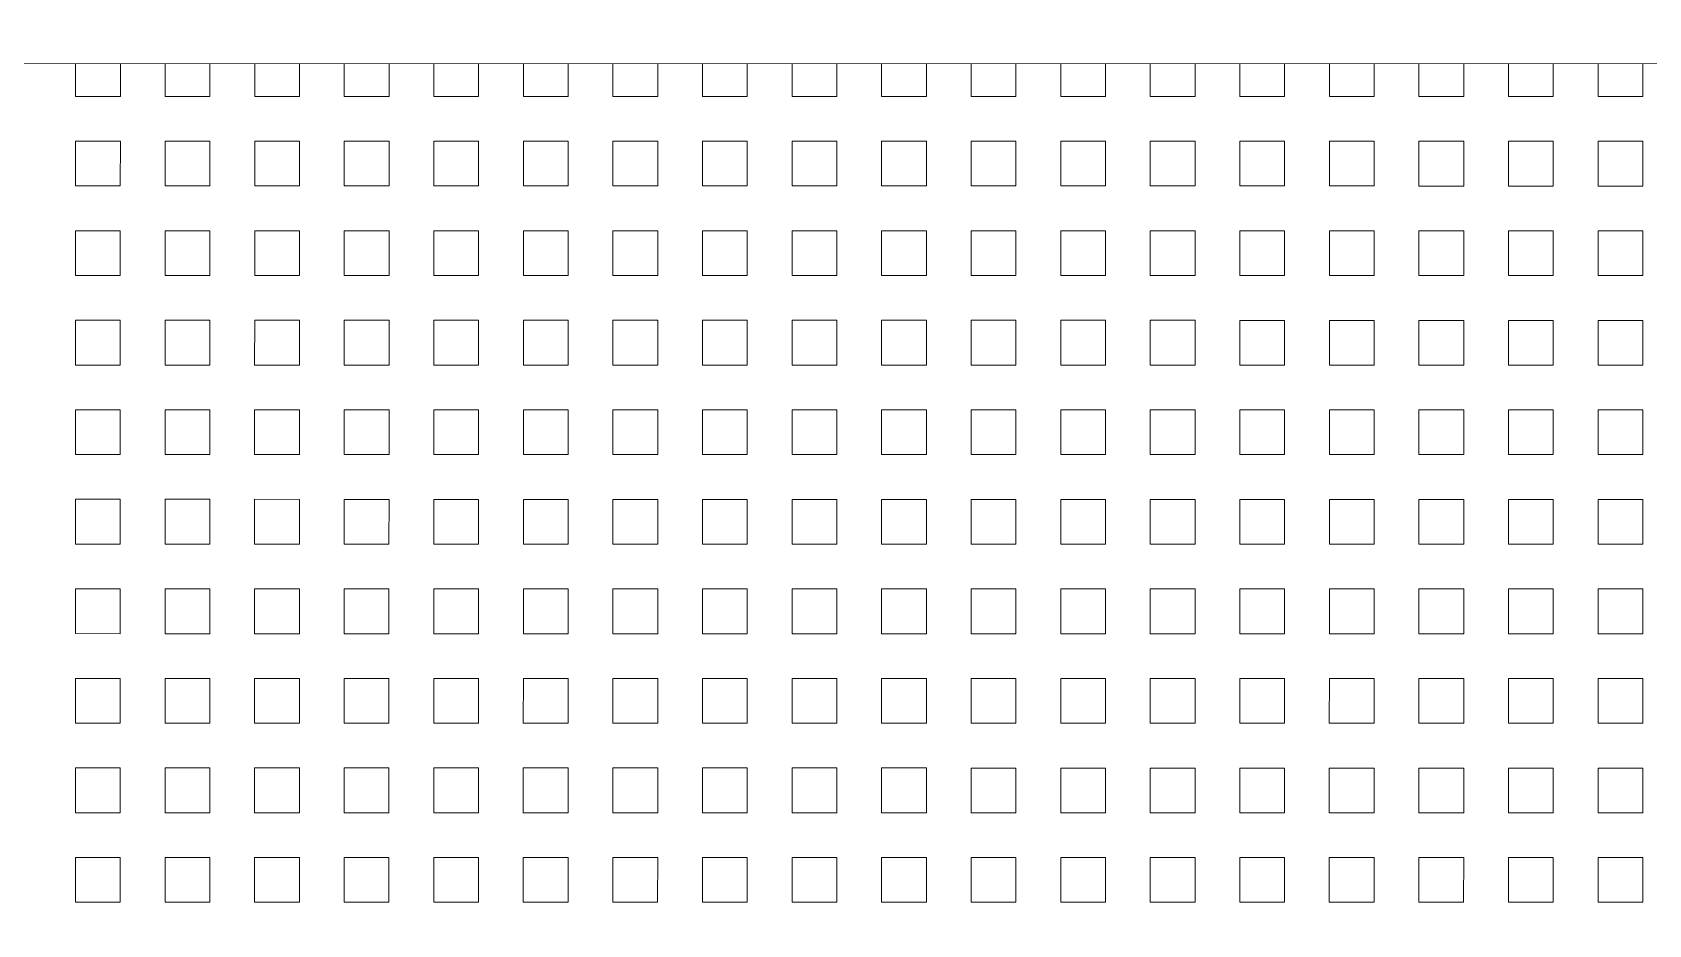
# Model space of a CAD drawing. Extents: x 3377 to 3790, y 1673 to 1846.
# Drawn here: x 3518.542 to 3520.833, y 1741.454 to 1742.719 of the extents above; entities that cross this region are included whole.
import ezdxf

# ---------------------------------------------------------------- set-up
doc = ezdxf.new("R2010")
doc.units = 0
doc.header["$LTSCALE"] = 2
doc.layers.add('PDF7_0', color=7, linetype='Continuous', true_color=0xc6c6c6)
doc.layers.add('PDF7_04-DETALHE', color=7, linetype='Continuous', true_color=0xc6c6c6)

msp = doc.modelspace()

# ---------------------------------------------------------------- linework, layer by layer
at = {"layer": 'PDF7_0', "color": 7, "lineweight": 0}
msp.add_lwpolyline([(3535.3855, 1740.0119), (3535.4109, 1740.0246, 0.281336), (3525.315, 1746.2033, 0.281573), (3515.2182, 1740.026), (3515.2436, 1740.0133, -0.281686), (3525.315, 1746.1737, -0.281456)], format="xyb", close=True, dxfattribs=at)
for points in [[(3535.1359, 1740.2658, 0.27384), (3525.315, 1746.0721, 0.27384), (3515.4933, 1740.2672), (3515.8402, 1740.0725, -0.27356), (3525.3149, 1745.6743, -0.273821), (3534.7846, 1740.0712), (3534.7381, 1740.1558), (3535.0893, 1740.3547), (3535.1359, 1740.2658), (3535.212, 1740.0712)], [(3535.0851, 1740.2828, 0.272189), (3525.315, 1746.0383, 0.272189), (3515.5441, 1740.2841), (3515.8276, 1740.1233, -0.272462), (3525.3149, 1745.7124), (3525.315, 1746.0383), (3525.3149, 1745.7124, -0.272294), (3534.8016, 1740.122)], [(3535.1866, 1740.0712), (3534.7846, 1740.0712), (3534.6704, 1740.0712, 0.272283), (3525.3149, 1745.5728, 0.272349), (3515.9545, 1740.0725), (3515.8402, 1740.0725), (3515.4425, 1740.0725)]]:
    msp.add_lwpolyline(points, format="xyb", dxfattribs=at)
msp.add_lwpolyline([(3518.5653, 1740.0723), (3516.3015, 1740.0725), (3516.5173, 1740.4363), (3516.7543, 1740.7875), (3516.9997, 1741.1303), (3517.2621, 1741.4603), (3517.533, 1741.7819), (3517.8207, 1742.0908), (3518.1212, 1742.387), (3518.4301, 1742.6747), (3521.8661, 1742.6744), (3521.866, 1741.3754)], dxfattribs=at)
at = {"layer": 'PDF7_04-DETALHE', "lineweight": 0}
for points in [[(3518.6036, 1742.6747), (3518.6036, 1742.6281), (3518.6671, 1742.6281), (3518.6671, 1742.6747)], [(3518.7305, 1742.6747), (3518.7305, 1742.6281), (3518.794, 1742.6281), (3518.794, 1742.6747)], [(3518.8575, 1742.6746), (3518.8575, 1742.6281), (3518.9209, 1742.6281), (3518.9209, 1742.6746)], [(3518.9844, 1742.6746), (3518.9844, 1742.6281), (3519.0479, 1742.6281), (3519.0479, 1742.6746)], [(3519.1114, 1742.6746), (3519.1114, 1742.6281), (3519.1748, 1742.6281), (3519.1748, 1742.6746)], [(3519.2383, 1742.6746), (3519.2383, 1742.6281), (3519.3018, 1742.6281), (3519.3018, 1742.6746)], [(3519.3653, 1742.6746), (3519.3653, 1742.6281), (3519.4287, 1742.6281), (3519.4287, 1742.6746)], [(3519.4922, 1742.6746), (3519.4922, 1742.6281), (3519.5557, 1742.6281), (3519.5557, 1742.6746)], [(3519.6191, 1742.6746), (3519.6191, 1742.6281), (3519.6826, 1742.628), (3519.6826, 1742.6746)], [(3519.7461, 1742.6746), (3519.7461, 1742.628), (3519.8096, 1742.628), (3519.8096, 1742.6746)], [(3519.873, 1742.6746), (3519.873, 1742.628), (3519.9365, 1742.628), (3519.9365, 1742.6746)], [(3520, 1742.6746), (3520, 1742.628), (3520.0634, 1742.628), (3520.0635, 1742.6746)], [(3520.1269, 1742.6746), (3520.1269, 1742.628), (3520.1904, 1742.628), (3520.1904, 1742.6746)], [(3520.2539, 1742.6746), (3520.2539, 1742.628), (3520.3173, 1742.628), (3520.3173, 1742.6746)], [(3520.3808, 1742.6745), (3520.3808, 1742.628), (3520.4443, 1742.628), (3520.4443, 1742.6745)], [(3520.5078, 1742.6745), (3520.5078, 1742.628), (3520.5712, 1742.628), (3520.5712, 1742.6745)], [(3520.6347, 1742.6745), (3520.6347, 1742.628), (3520.6982, 1742.628), (3520.6982, 1742.6745)], [(3520.7616, 1742.6745), (3520.7616, 1742.628), (3520.8251, 1742.628), (3520.8251, 1742.6745)]]:
    msp.add_lwpolyline(points, dxfattribs=at)
for points in [[(3518.6671, 1742.5646), (3518.667, 1742.5012), (3518.6036, 1742.5012), (3518.6036, 1742.5646)], [(3518.794, 1742.5646), (3518.794, 1742.5012), (3518.7305, 1742.5012), (3518.7305, 1742.5646)], [(3518.9209, 1742.5646), (3518.9209, 1742.5012), (3518.8575, 1742.5012), (3518.8575, 1742.5646)], [(3519.0479, 1742.5646), (3519.0479, 1742.5011), (3518.9844, 1742.5011), (3518.9844, 1742.5646)], [(3519.1748, 1742.5646), (3519.1748, 1742.5011), (3519.1114, 1742.5011), (3519.1114, 1742.5646)], [(3519.3018, 1742.5646), (3519.3018, 1742.5011), (3519.2383, 1742.5011), (3519.2383, 1742.5646)], [(3519.4287, 1742.5646), (3519.4287, 1742.5011), (3519.3652, 1742.5011), (3519.3652, 1742.5646)], [(3519.5557, 1742.5646), (3519.5557, 1742.5011), (3519.4922, 1742.5011), (3519.4922, 1742.5646)], [(3519.6826, 1742.5646), (3519.6826, 1742.5011), (3519.6191, 1742.5011), (3519.6191, 1742.5646)], [(3519.8096, 1742.5646), (3519.8095, 1742.5011), (3519.7461, 1742.5011), (3519.7461, 1742.5646)], [(3519.9365, 1742.5646), (3519.9365, 1742.5011), (3519.873, 1742.5011), (3519.873, 1742.5646)], [(3520.0634, 1742.5645), (3520.0634, 1742.5011), (3520, 1742.5011), (3520, 1742.5646)], [(3520.1904, 1742.5645), (3520.1904, 1742.5011), (3520.1269, 1742.5011), (3520.1269, 1742.5645)], [(3520.3173, 1742.5645), (3520.3173, 1742.5011), (3520.2539, 1742.5011), (3520.2539, 1742.5645)], [(3520.4443, 1742.5645), (3520.4443, 1742.5011), (3520.3808, 1742.5011), (3520.3808, 1742.5645)], [(3520.5712, 1742.5645), (3520.5712, 1742.501), (3520.5077, 1742.501), (3520.5077, 1742.5645)], [(3520.6982, 1742.5645), (3520.6982, 1742.501), (3520.6347, 1742.501), (3520.6347, 1742.5645)], [(3520.8251, 1742.5645), (3520.8251, 1742.501), (3520.7616, 1742.501), (3520.7616, 1742.5645)], [(3518.667, 1742.4377), (3518.667, 1742.3742), (3518.6036, 1742.3742), (3518.6036, 1742.4377)], [(3518.794, 1742.4377), (3518.794, 1742.3742), (3518.7305, 1742.3742), (3518.7305, 1742.4377)], [(3518.9209, 1742.4377), (3518.9209, 1742.3742), (3518.8575, 1742.3742), (3518.8575, 1742.4377)], [(3519.0479, 1742.4377), (3519.0479, 1742.3742), (3518.9844, 1742.3742), (3518.9844, 1742.4377)], [(3519.1748, 1742.4377), (3519.1748, 1742.3742), (3519.1113, 1742.3742), (3519.1113, 1742.4377)], [(3519.3018, 1742.4377), (3519.3018, 1742.3742), (3519.2383, 1742.3742), (3519.2383, 1742.4377)], [(3519.4287, 1742.4376), (3519.4287, 1742.3742), (3519.3652, 1742.3742), (3519.3652, 1742.4377)], [(3519.5557, 1742.4376), (3519.5557, 1742.3742), (3519.4922, 1742.3742), (3519.4922, 1742.4376)], [(3519.6826, 1742.4376), (3519.6826, 1742.3742), (3519.6191, 1742.3742), (3519.6191, 1742.4376)], [(3519.8095, 1742.4376), (3519.8095, 1742.3741), (3519.7461, 1742.3742), (3519.7461, 1742.4376)], [(3519.9365, 1742.4376), (3519.9365, 1742.3741), (3519.873, 1742.3741), (3519.873, 1742.4376)], [(3520.0634, 1742.4376), (3520.0634, 1742.3741), (3520, 1742.3741), (3520, 1742.4376)], [(3520.1904, 1742.4376), (3520.1904, 1742.3741), (3520.1269, 1742.3741), (3520.1269, 1742.4376)], [(3520.3173, 1742.4376), (3520.3173, 1742.3741), (3520.2538, 1742.3741), (3520.2539, 1742.4376)], [(3520.4443, 1742.4376), (3520.4443, 1742.3741), (3520.3808, 1742.3741), (3520.3808, 1742.4376)], [(3520.5712, 1742.4376), (3520.5712, 1742.3741), (3520.5077, 1742.3741), (3520.5077, 1742.4376)], [(3520.6982, 1742.4376), (3520.6982, 1742.3741), (3520.6347, 1742.3741), (3520.6347, 1742.4376)], [(3520.8251, 1742.4376), (3520.8251, 1742.3741), (3520.7616, 1742.3741), (3520.7616, 1742.4376)], [(3518.667, 1742.3108), (3518.667, 1742.2473), (3518.6036, 1742.2473), (3518.6036, 1742.3108)], [(3518.794, 1742.3107), (3518.794, 1742.2473), (3518.7305, 1742.2473), (3518.7305, 1742.3107)], [(3518.9209, 1742.3107), (3518.9209, 1742.2473), (3518.8574, 1742.2473), (3518.8575, 1742.3107)], [(3519.0479, 1742.3107), (3519.0479, 1742.2473), (3518.9844, 1742.2473), (3518.9844, 1742.3107)], [(3519.1748, 1742.3107), (3519.1748, 1742.2472), (3519.1113, 1742.2473), (3519.1113, 1742.3107)], [(3519.3018, 1742.3107), (3519.3018, 1742.2472), (3519.2383, 1742.2472), (3519.2383, 1742.3107)], [(3519.4287, 1742.3107), (3519.4287, 1742.2472), (3519.3652, 1742.2472), (3519.3652, 1742.3107)], [(3519.5556, 1742.3107), (3519.5556, 1742.2472), (3519.4922, 1742.2472), (3519.4922, 1742.3107)], [(3519.6826, 1742.3107), (3519.6826, 1742.2472), (3519.6191, 1742.2472), (3519.6191, 1742.3107)], [(3519.8095, 1742.3107), (3519.8095, 1742.2472), (3519.7461, 1742.2472), (3519.7461, 1742.3107)], [(3519.9365, 1742.3107), (3519.9365, 1742.2472), (3519.873, 1742.2472), (3519.873, 1742.3107)], [(3520.0634, 1742.3107), (3520.0634, 1742.2472), (3519.9999, 1742.2472), (3520, 1742.3107)], [(3520.1904, 1742.3107), (3520.1904, 1742.2472), (3520.1269, 1742.2472), (3520.1269, 1742.3107)], [(3520.3173, 1742.3106), (3520.3173, 1742.2472), (3520.2538, 1742.2472), (3520.2538, 1742.3106)], [(3520.4443, 1742.3106), (3520.4443, 1742.2472), (3520.3808, 1742.2472), (3520.3808, 1742.3106)], [(3520.5712, 1742.3106), (3520.5712, 1742.2472), (3520.5077, 1742.2472), (3520.5077, 1742.3106)], [(3520.6981, 1742.3106), (3520.6981, 1742.2471), (3520.6347, 1742.2471), (3520.6347, 1742.3106)], [(3520.8251, 1742.3106), (3520.8251, 1742.2471), (3520.7616, 1742.2471), (3520.7616, 1742.3106)], [(3518.667, 1742.1838), (3518.667, 1742.1203), (3518.6035, 1742.1203), (3518.6036, 1742.1838)], [(3518.794, 1742.1838), (3518.794, 1742.1203), (3518.7305, 1742.1203), (3518.7305, 1742.1838)], [(3518.9209, 1742.1838), (3518.9209, 1742.1203), (3518.8574, 1742.1203), (3518.8574, 1742.1838)], [(3519.0479, 1742.1838), (3519.0479, 1742.1203), (3518.9844, 1742.1203), (3518.9844, 1742.1838)], [(3519.1748, 1742.1838), (3519.1748, 1742.1203), (3519.1113, 1742.1203), (3519.1113, 1742.1838)], [(3519.3017, 1742.1838), (3519.3017, 1742.1203), (3519.2383, 1742.1203), (3519.2383, 1742.1838)], [(3519.4287, 1742.1838), (3519.4287, 1742.1203), (3519.3652, 1742.1203), (3519.3652, 1742.1838)], [(3519.5556, 1742.1837), (3519.5556, 1742.1203), (3519.4922, 1742.1203), (3519.4922, 1742.1838)], [(3519.6826, 1742.1837), (3519.6826, 1742.1203), (3519.6191, 1742.1203), (3519.6191, 1742.1837)], [(3519.8095, 1742.1837), (3519.8095, 1742.1203), (3519.7461, 1742.1203), (3519.7461, 1742.1837)], [(3519.9365, 1742.1837), (3519.9365, 1742.1203), (3519.873, 1742.1203), (3519.873, 1742.1837)], [(3520.0634, 1742.1837), (3520.0634, 1742.1202), (3519.9999, 1742.1202), (3519.9999, 1742.1837)], [(3520.1904, 1742.1837), (3520.1904, 1742.1202), (3520.1269, 1742.1202), (3520.1269, 1742.1837)], [(3520.3173, 1742.1837), (3520.3173, 1742.1202), (3520.2538, 1742.1202), (3520.2538, 1742.1837)], [(3520.4443, 1742.1837), (3520.4442, 1742.1202), (3520.3808, 1742.1202), (3520.3808, 1742.1837)], [(3520.5712, 1742.1837), (3520.5712, 1742.1202), (3520.5077, 1742.1202), (3520.5077, 1742.1837)], [(3520.6981, 1742.1837), (3520.6981, 1742.1202), (3520.6347, 1742.1202), (3520.6347, 1742.1837)], [(3520.8251, 1742.1837), (3520.8251, 1742.1202), (3520.7616, 1742.1202), (3520.7616, 1742.1837)], [(3518.667, 1742.0569), (3518.667, 1741.9934), (3518.6035, 1741.9934), (3518.6035, 1742.0569)], [(3518.794, 1742.0569), (3518.794, 1741.9934), (3518.7305, 1741.9934), (3518.7305, 1742.0569)], [(3518.9209, 1742.0568), (3518.9209, 1741.9934), (3518.8574, 1741.9934), (3518.8574, 1742.0569)], [(3519.0479, 1742.0568), (3519.0478, 1741.9934), (3518.9844, 1741.9934), (3518.9844, 1742.0568)], [(3519.1748, 1742.0568), (3519.1748, 1741.9934), (3519.1113, 1741.9934), (3519.1113, 1742.0568)], [(3519.3017, 1742.0568), (3519.3017, 1741.9933), (3519.2383, 1741.9934), (3519.2383, 1742.0568)], [(3519.4287, 1742.0568), (3519.4287, 1741.9933), (3519.3652, 1741.9933), (3519.3652, 1742.0568)], [(3519.5556, 1742.0568), (3519.5556, 1741.9933), (3519.4922, 1741.9933), (3519.4922, 1742.0568)], [(3519.6826, 1742.0568), (3519.6826, 1741.9933), (3519.6191, 1741.9933), (3519.6191, 1742.0568)], [(3519.8095, 1742.0568), (3519.8095, 1741.9933), (3519.746, 1741.9933), (3519.746, 1742.0568)], [(3519.9365, 1742.0568), (3519.9365, 1741.9933), (3519.873, 1741.9933), (3519.873, 1742.0568)], [(3520.0634, 1742.0568), (3520.0634, 1741.9933), (3519.9999, 1741.9933), (3519.9999, 1742.0568)], [(3520.1904, 1742.0568), (3520.1903, 1741.9933), (3520.1269, 1741.9933), (3520.1269, 1742.0568)], [(3520.3173, 1742.0568), (3520.3173, 1741.9933), (3520.2538, 1741.9933), (3520.2538, 1742.0568)], [(3520.4442, 1742.0567), (3520.4442, 1741.9933), (3520.3808, 1741.9933), (3520.3808, 1742.0567)], [(3520.5712, 1742.0567), (3520.5712, 1741.9933), (3520.5077, 1741.9933), (3520.5077, 1742.0567)], [(3520.6981, 1742.0567), (3520.6981, 1741.9933), (3520.6347, 1741.9933), (3520.6347, 1742.0567)], [(3520.8251, 1742.0567), (3520.8251, 1741.9932), (3520.7616, 1741.9933), (3520.7616, 1742.0567)], [(3518.667, 1741.9299), (3518.667, 1741.8664), (3518.6035, 1741.8665), (3518.6035, 1741.9299)], [(3518.794, 1741.9299), (3518.7939, 1741.8664), (3518.7305, 1741.8664), (3518.7305, 1741.9299)], [(3518.9209, 1741.9299), (3518.9209, 1741.8664), (3518.8574, 1741.8664), (3518.8574, 1741.9299)], [(3519.0478, 1741.9299), (3519.0478, 1741.8664), (3518.9844, 1741.8664), (3518.9844, 1741.9299)], [(3519.1748, 1741.9299), (3519.1748, 1741.8664), (3519.1113, 1741.8664), (3519.1113, 1741.9299)], [(3519.3017, 1741.9299), (3519.3017, 1741.8664), (3519.2383, 1741.8664), (3519.2383, 1741.9299)], [(3519.4287, 1741.9299), (3519.4287, 1741.8664), (3519.3652, 1741.8664), (3519.3652, 1741.9299)], [(3519.5556, 1741.9299), (3519.5556, 1741.8664), (3519.4921, 1741.8664), (3519.4921, 1741.9299)], [(3519.6826, 1741.9299), (3519.6826, 1741.8664), (3519.6191, 1741.8664), (3519.6191, 1741.9299)], [(3519.8095, 1741.9298), (3519.8095, 1741.8664), (3519.746, 1741.8664), (3519.746, 1741.9298)], [(3519.9365, 1741.9298), (3519.9365, 1741.8664), (3519.873, 1741.8664), (3519.873, 1741.9298)], [(3520.0634, 1741.9298), (3520.0634, 1741.8664), (3519.9999, 1741.8664), (3519.9999, 1741.9298)], [(3520.1903, 1741.9298), (3520.1903, 1741.8663), (3520.1269, 1741.8663), (3520.1269, 1741.9298)], [(3520.3173, 1741.9298), (3520.3173, 1741.8663), (3520.2538, 1741.8663), (3520.2538, 1741.9298)], [(3520.4442, 1741.9298), (3520.4442, 1741.8663), (3520.3808, 1741.8663), (3520.3808, 1741.9298)], [(3520.5712, 1741.9298), (3520.5712, 1741.8663), (3520.5077, 1741.8663), (3520.5077, 1741.9298)], [(3520.6981, 1741.9298), (3520.6981, 1741.8663), (3520.6346, 1741.8663), (3520.6347, 1741.9298)], [(3520.8251, 1741.9298), (3520.8251, 1741.8663), (3520.7616, 1741.8663), (3520.7616, 1741.9298)], [(3518.667, 1741.803), (3518.667, 1741.7395), (3518.6035, 1741.7395), (3518.6035, 1741.803)], [(3518.7939, 1741.803), (3518.7939, 1741.7395), (3518.7305, 1741.7395), (3518.7305, 1741.803)], [(3518.9209, 1741.803), (3518.9209, 1741.7395), (3518.8574, 1741.7395), (3518.8574, 1741.803)], [(3519.0478, 1741.8029), (3519.0478, 1741.7395), (3518.9844, 1741.7395), (3518.9844, 1741.803)], [(3519.1748, 1741.8029), (3519.1748, 1741.7395), (3519.1113, 1741.7395), (3519.1113, 1741.8029)], [(3519.3017, 1741.8029), (3519.3017, 1741.7395), (3519.2382, 1741.7395), (3519.2383, 1741.8029)], [(3519.4287, 1741.8029), (3519.4287, 1741.7395), (3519.3652, 1741.7395), (3519.3652, 1741.8029)], [(3519.5556, 1741.8029), (3519.5556, 1741.7394), (3519.4921, 1741.7394), (3519.4921, 1741.8029)], [(3519.6826, 1741.8029), (3519.6826, 1741.7394), (3519.6191, 1741.7394), (3519.6191, 1741.8029)], [(3519.8095, 1741.8029), (3519.8095, 1741.7394), (3519.746, 1741.7394), (3519.746, 1741.8029)], [(3519.9364, 1741.8029), (3519.9364, 1741.7394), (3519.873, 1741.7394), (3519.873, 1741.8029)], [(3520.0634, 1741.8029), (3520.0634, 1741.7394), (3519.9999, 1741.7394), (3519.9999, 1741.8029)], [(3520.1903, 1741.8029), (3520.1903, 1741.7394), (3520.1269, 1741.7394), (3520.1269, 1741.8029)], [(3520.3173, 1741.8029), (3520.3173, 1741.7394), (3520.2538, 1741.7394), (3520.2538, 1741.8029)], [(3520.4442, 1741.8029), (3520.4442, 1741.7394), (3520.3807, 1741.7394), (3520.3808, 1741.8029)], [(3520.5712, 1741.8028), (3520.5712, 1741.7394), (3520.5077, 1741.7394), (3520.5077, 1741.8029)], [(3520.6981, 1741.8028), (3520.6981, 1741.7394), (3520.6346, 1741.7394), (3520.6346, 1741.8028)], [(3520.8251, 1741.8028), (3520.8251, 1741.7394), (3520.7616, 1741.7394), (3520.7616, 1741.8028)], [(3518.667, 1741.676), (3518.667, 1741.6126), (3518.6035, 1741.6126), (3518.6035, 1741.676)], [(3518.7939, 1741.676), (3518.7939, 1741.6125), (3518.7305, 1741.6126), (3518.7305, 1741.676)], [(3518.9209, 1741.676), (3518.9209, 1741.6125), (3518.8574, 1741.6125), (3518.8574, 1741.676)], [(3519.0478, 1741.676), (3519.0478, 1741.6125), (3518.9843, 1741.6125), (3518.9844, 1741.676)], [(3519.1748, 1741.676), (3519.1748, 1741.6125), (3519.1113, 1741.6125), (3519.1113, 1741.676)], [(3519.3017, 1741.676), (3519.3017, 1741.6125), (3519.2382, 1741.6125), (3519.2382, 1741.676)], [(3519.4287, 1741.676), (3519.4287, 1741.6125), (3519.3652, 1741.6125), (3519.3652, 1741.676)], [(3519.5556, 1741.676), (3519.5556, 1741.6125), (3519.4921, 1741.6125), (3519.4921, 1741.676)], [(3519.6825, 1741.676), (3519.6825, 1741.6125), (3519.6191, 1741.6125), (3519.6191, 1741.676)], [(3519.8095, 1741.676), (3519.8095, 1741.6125), (3519.746, 1741.6125), (3519.746, 1741.676)], [(3519.9364, 1741.6759), (3519.9364, 1741.6125), (3519.873, 1741.6125), (3519.873, 1741.6759)], [(3520.0634, 1741.6759), (3520.0634, 1741.6125), (3519.9999, 1741.6125), (3519.9999, 1741.6759)], [(3520.1903, 1741.6759), (3520.1903, 1741.6125), (3520.1269, 1741.6125), (3520.1269, 1741.6759)], [(3520.3173, 1741.6759), (3520.3173, 1741.6124), (3520.2538, 1741.6125), (3520.2538, 1741.6759)], [(3520.4442, 1741.6759), (3520.4442, 1741.6124), (3520.3807, 1741.6124), (3520.3807, 1741.6759)], [(3520.5712, 1741.6759), (3520.5712, 1741.6124), (3520.5077, 1741.6124), (3520.5077, 1741.6759)], [(3520.6981, 1741.6759), (3520.6981, 1741.6124), (3520.6346, 1741.6124), (3520.6346, 1741.6759)], [(3520.8251, 1741.6759), (3520.825, 1741.6124), (3520.7616, 1741.6124), (3520.7616, 1741.6759)], [(3518.667, 1741.5491), (3518.667, 1741.4856), (3518.6035, 1741.4856), (3518.6035, 1741.5491)], [(3518.7939, 1741.5491), (3518.7939, 1741.4856), (3518.7305, 1741.4856), (3518.7305, 1741.5491)], [(3518.9209, 1741.5491), (3518.9209, 1741.4856), (3518.8574, 1741.4856), (3518.8574, 1741.5491)], [(3519.0478, 1741.5491), (3519.0478, 1741.4856), (3518.9843, 1741.4856), (3518.9843, 1741.5491)], [(3519.1748, 1741.5491), (3519.1748, 1741.4856), (3519.1113, 1741.4856), (3519.1113, 1741.5491)], [(3519.3017, 1741.549), (3519.3017, 1741.4856), (3519.2382, 1741.4856), (3519.2382, 1741.549)], [(3519.4287, 1741.549), (3519.4286, 1741.4856), (3519.3652, 1741.4856), (3519.3652, 1741.549)], [(3519.5556, 1741.549), (3519.5556, 1741.4856), (3519.4921, 1741.4856), (3519.4921, 1741.549)], [(3519.6825, 1741.549), (3519.6825, 1741.4855), (3519.6191, 1741.4855), (3519.6191, 1741.549)], [(3519.8095, 1741.549), (3519.8095, 1741.4855), (3519.746, 1741.4855), (3519.746, 1741.549)], [(3519.9364, 1741.549), (3519.9364, 1741.4855), (3519.873, 1741.4855), (3519.873, 1741.549)], [(3520.0634, 1741.549), (3520.0634, 1741.4855), (3519.9999, 1741.4855), (3519.9999, 1741.549)], [(3520.1903, 1741.549), (3520.1903, 1741.4855), (3520.1268, 1741.4855), (3520.1268, 1741.549)], [(3520.3173, 1741.549), (3520.3173, 1741.4855), (3520.2538, 1741.4855), (3520.2538, 1741.549)], [(3520.4442, 1741.549), (3520.4442, 1741.4855), (3520.3807, 1741.4855), (3520.3807, 1741.549)], [(3520.5712, 1741.549), (3520.5711, 1741.4855), (3520.5077, 1741.4855), (3520.5077, 1741.549)], [(3520.6981, 1741.5489), (3520.6981, 1741.4855), (3520.6346, 1741.4855), (3520.6346, 1741.549)], [(3520.825, 1741.5489), (3520.825, 1741.4855), (3520.7616, 1741.4855), (3520.7616, 1741.5489)]]:
    msp.add_lwpolyline(points, close=True, dxfattribs=at)

doc.saveas('drawing.dxf')
